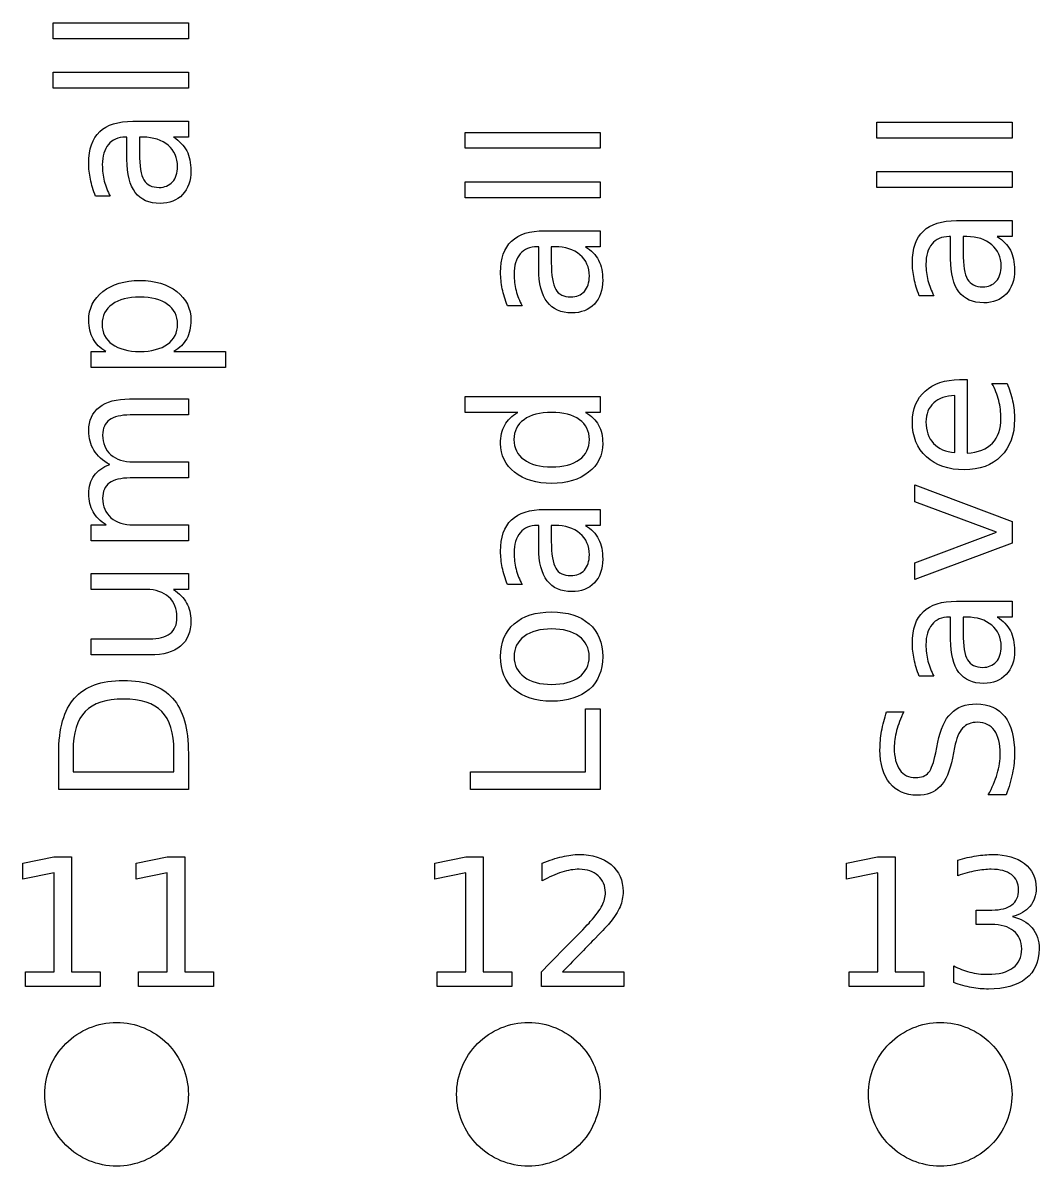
# Model space of a CAD drawing. Extents: x 30 to 245, y 40 to 174.
# Drawn here: x 163.32 to 185.26, y 104.82 to 129.49 of the extents above; entities that cross this region are included whole.
import ezdxf

# ---------------------------------------------------------------- set-up
doc = ezdxf.new("R2010")
doc.units = 0
doc.layers.add('Calque_1', color=7, linetype='CONTINUOUS')

msp = doc.modelspace()

# ---------------------------------------------------------------- linework, layer by layer
at = {"layer": 'Calque_1', "color": 7}
for points in [[(163.9725, 129.14188), (163.9725, 129.48688), (166.89, 129.48688), (166.89, 129.14188)], [(163.9725, 128.07688), (163.9725, 128.42188), (166.89, 128.42188), (166.89, 128.07688)], [(165.69189, 127.36438)], [(181.7525, 126.99688), (181.7525, 127.34188), (184.67, 127.34188), (184.67, 126.99688)], [(172.8625, 126.77938), (172.8625, 127.12438), (175.78, 127.12438), (175.78, 126.77938)], [(181.7525, 125.93188), (181.7525, 126.27688), (184.67, 126.27688), (184.67, 125.93188)], [(172.8625, 125.71438), (172.8625, 126.05938), (175.78, 126.05938), (175.78, 125.71438)], [(183.47189, 125.21938)], [(174.58189, 125.00188)], [(165.84187, 123.56938)], [(166.57498, 122.39563)], [(173.99877, 121.08125)], [(165.1931, 119.95438)], [(174.73187, 119.90563)], [(182.57, 117.47188), (182.57, 117.8375), (184.3325, 118.49375), (182.57, 119.15), (182.57, 119.51563), (184.67, 118.72813), (184.67, 118.25938)], [(174.58189, 118.98688)], [(183.47189, 117.00688)], [(164.73937, 116.71438)], [(166.06128, 115.84625)], [(173.62937, 115.81063)], [(173.92187, 115.81063)], [(172.98062, 112.94188), (172.98062, 113.32063), (175.46125, 113.32063), (175.46125, 114.68375), (175.78, 114.68375), (175.78, 112.94188)], [(181.9625, 114.62)], [(163.37125, 109.00875), (163.99, 109.00875), (163.99, 111.14438), (163.31687, 111.00938), (163.31687, 111.35438), (163.98625, 111.48938), (164.365, 111.48938), (164.365, 109.00875), (164.98375, 109.00875), (164.98375, 108.69), (163.37125, 108.69)], [(165.81625, 109.00875), (166.435, 109.00875), (166.435, 111.14438), (165.76187, 111.00938), (165.76187, 111.35438), (166.43125, 111.48938), (166.81, 111.48938), (166.81, 109.00875), (167.42875, 109.00875), (167.42875, 108.69), (165.81625, 108.69)], [(172.26125, 109.00875), (172.88, 109.00875), (172.88, 111.14438), (172.20687, 111.00938), (172.20687, 111.35438), (172.87625, 111.48938), (173.255, 111.48938), (173.255, 109.00875), (173.87375, 109.00875), (173.87375, 108.69), (172.26125, 108.69)], [(181.15125, 109.00875), (181.77, 109.00875), (181.77, 111.14438), (181.09687, 111.00938), (181.09687, 111.35438), (181.76625, 111.48938), (182.145, 111.48938), (182.145, 109.00875), (182.76375, 109.00875), (182.76375, 108.69), (181.15125, 108.69)], [(184.67812, 110.19938)], [(174.96688, 109.00875)]]:
    msp.add_lwpolyline(points, close=True, dxfattribs=at)
for points in [[(165.69187, 127.36438), (166.89, 127.36438), (166.89, 127.01938), (166.57125, 127.01938)], [(165.56437, 126.53563), (165.56437, 127.01938), (165.53067, 127.01938)], [(165.91122, 127.01938), (165.83432, 127.01938), (165.83437, 126.67625)], [(165.20439, 125.74438), (164.88564, 125.74438)], [(183.47187, 125.21938), (184.67, 125.21938), (184.67, 124.87438), (184.35125, 124.87438)], [(174.58187, 125.00188), (175.78, 125.00188), (175.78, 124.65688), (175.46125, 124.65688)], [(183.34437, 124.39063), (183.34437, 124.87438), (183.31067, 124.87438)], [(183.69122, 124.87438), (183.61432, 124.87438), (183.61437, 124.53125)], [(174.45437, 124.17313), (174.45437, 124.65688), (174.42067, 124.65688)], [(174.80122, 124.65688), (174.72432, 124.65688), (174.72437, 124.31375)], [(174.09439, 123.38188), (173.77564, 123.38188)], [(182.98439, 123.59938), (182.66564, 123.59938)], [(166.575, 122.39563), (167.68875, 122.39563), (167.68875, 122.04875), (164.79, 122.04875), (164.79, 122.39563), (165.10875, 122.39563)], [(183.53365, 121.78813), (183.53375, 121.78813)], [(183.53375, 121.78813), (183.7025, 121.78813), (183.7025, 120.20188)], [(184.23682, 121.7075), (184.56307, 121.7075)], [(173.99875, 121.08125), (172.8625, 121.08125), (172.8625, 121.42625), (175.78, 121.42625), (175.78, 121.08125), (175.465, 121.08125)], [(183.43437, 120.21313), (183.4325, 121.44313)], [(165.6225, 121.37188), (166.89, 121.37188), (166.89, 121.025), (165.63375, 121.025)], [(165.70312, 120.0125), (166.89, 120.0125), (166.89, 119.66563), (165.63375, 119.66563)], [(174.58187, 118.98688), (175.78, 118.98688), (175.78, 118.64188), (175.46125, 118.64188)], [(165.70312, 118.65313), (166.89, 118.65313), (166.89, 118.30625), (164.79, 118.30625), (164.79, 118.65313), (165.11625, 118.65313)], [(174.45437, 118.15813), (174.45437, 118.64188), (174.42067, 118.64188)], [(174.80122, 118.64188), (174.72432, 118.64188), (174.72437, 118.29875)], [(165.98062, 117.26), (164.79, 117.26), (164.79, 117.605), (166.89, 117.605), (166.89, 117.26), (166.5675, 117.26)], [(174.09439, 117.36688), (173.77564, 117.36688)], [(183.47187, 117.00688), (184.67, 117.00688), (184.67, 116.66188), (184.35125, 116.66188)], [(183.34437, 116.17813), (183.34437, 116.66188), (183.31067, 116.66188)], [(183.69122, 116.66188), (183.61432, 116.66188), (183.61437, 116.31875)], [(166.06125, 115.84625), (164.79, 115.84625), (164.79, 116.19125), (166.04812, 116.19125)], [(182.98439, 115.38688), (182.66564, 115.38688)], [(181.9625, 114.62), (182.33187, 114.62)], [(164.40187, 113.32063), (166.57875, 113.32063), (166.57875, 113.77813)], [(164.40187, 113.77813), (164.40187, 113.32063)], [(183.02189, 113.73313), (183.06879, 113.96188)], [(183.42877, 113.85125), (183.38377, 113.62063)], [(164.09062, 112.94188), (164.09062, 113.72)], [(166.89, 113.72), (166.89, 112.94188), (164.09062, 112.94188)], [(184.54629, 112.82938), (184.15629, 112.82938)], [(174.52998, 110.97185), (174.52998, 111.35435)], [(183.49687, 111.08252), (183.49687, 111.42)], [(184.2225, 110.0306), (183.89625, 110.0306), (183.89625, 110.34185), (184.2375, 110.34185)], [(183.4125, 108.77436), (183.4125, 109.14)], [(174.96687, 109.00875), (176.28875, 109.00875), (176.28875, 108.69), (174.51125, 108.69), (174.51125, 109.00875)]]:
    msp.add_lwpolyline(points, dxfattribs=at)
at = {"layer": 'Calque_1', "color": 1}
for points in [[(166.89, 106.36501)], [(175.78, 106.36501)], [(184.67, 106.36501)]]:
    msp.add_lwpolyline(points, close=True, dxfattribs=at)
at = {"layer": 'Calque_1', "color": 7}
for points in [[(164.97564, 127.13938), (165.13314, 127.28938), (165.37189, 127.36438), (165.69189, 127.36438)], [(164.73939, 126.45875), (164.73939, 126.762503), (164.81814, 126.98938), (164.97564, 127.13938)], [(165.16317, 126.86188), (165.07567, 126.758127), (165.03192, 126.611877), (165.03192, 126.42313)], [(165.53067, 127.01938), (165.371923, 127.01938), (165.249423, 126.96688), (165.16317, 126.86188)], [(166.45309, 126.845), (166.316843, 126.961253), (166.13622, 127.01938), (165.91122, 127.01938)], [(166.65559, 126.38563), (166.65559, 126.576877), (166.58809, 126.73), (166.45309, 126.845)], [(166.57125, 127.01938), (166.69875, 126.940627), (166.793123, 126.8425), (166.85437, 126.725)], [(165.83437, 126.67625), (165.83437, 126.397503), (165.866237, 126.20438), (165.92997, 126.09688)], [(166.85437, 126.725), (166.91437, 126.6075), (166.94437, 126.46375), (166.94437, 126.29375)], [(164.77689, 126.11188), (164.75189, 126.230627), (164.73939, 126.34625), (164.73939, 126.45875)], [(165.03192, 126.42313), (165.03192, 126.30313), (165.046287, 126.186253), (165.07502, 126.0725)], [(165.74437, 125.82688), (165.62437, 125.985627), (165.56437, 126.221877), (165.56437, 126.53563)], [(166.54872, 126.05563), (166.619967, 126.136877), (166.65559, 126.246877), (166.65559, 126.38563)], [(164.88564, 125.74438), (164.836907, 125.870627), (164.800657, 125.993127), (164.77689, 126.11188)], [(165.92997, 126.09688), (165.993703, 125.98938), (166.102453, 125.93563), (166.25622, 125.93563)], [(166.94437, 126.29375), (166.94437, 126.07875), (166.88437, 125.9075), (166.76437, 125.78)], [(165.07502, 126.0725), (165.103753, 125.958753), (165.146877, 125.84938), (165.20439, 125.74438)], [(166.27875, 125.59063), (166.042497, 125.59063), (165.86437, 125.66938), (165.74437, 125.82688)], [(166.25622, 125.93563), (166.37872, 125.93563), (166.47622, 125.97563), (166.54872, 126.05563)], [(166.76437, 125.78), (166.643123, 125.653753), (166.48125, 125.59063), (166.27875, 125.59063)], [(182.75564, 124.99438), (182.91314, 125.14438), (183.15189, 125.21938), (183.47189, 125.21938)], [(173.86564, 124.77688), (174.02314, 124.92688), (174.26189, 125.00188), (174.58189, 125.00188)], [(182.51939, 124.31375), (182.51939, 124.617503), (182.59814, 124.84438), (182.75564, 124.99438)], [(183.31067, 124.87438), (183.151923, 124.87438), (183.029423, 124.82188), (182.94317, 124.71688)], [(184.23309, 124.7), (184.096843, 124.816253), (183.91622, 124.87438), (183.69122, 124.87438)], [(184.35125, 124.87438), (184.47875, 124.795627), (184.573123, 124.6975), (184.63437, 124.58)], [(173.62939, 124.09625), (173.62939, 124.400003), (173.70814, 124.62688), (173.86564, 124.77688)], [(174.42067, 124.65688), (174.261923, 124.65688), (174.139423, 124.60438), (174.05317, 124.49938)], [(175.34309, 124.4825), (175.206843, 124.598753), (175.02622, 124.65688), (174.80122, 124.65688)], [(175.46125, 124.65688), (175.58875, 124.578127), (175.683123, 124.48), (175.74437, 124.3625)], [(182.94317, 124.71688), (182.85567, 124.613127), (182.81192, 124.466877), (182.81192, 124.27813)], [(184.43559, 124.24063), (184.43559, 124.431877), (184.36809, 124.585), (184.23309, 124.7)], [(174.05317, 124.49938), (173.96567, 124.395627), (173.92192, 124.249377), (173.92192, 124.06063)], [(175.54559, 124.02313), (175.54559, 124.214377), (175.47809, 124.3675), (175.34309, 124.4825)], [(175.74437, 124.3625), (175.80437, 124.245), (175.83437, 124.10125), (175.83437, 123.93125)], [(183.52437, 123.68188), (183.40437, 123.840627), (183.34437, 124.076877), (183.34437, 124.39063)], [(183.61437, 124.53125), (183.61437, 124.252503), (183.646237, 124.05938), (183.70997, 123.95188)], [(184.63437, 124.58), (184.69437, 124.4625), (184.72437, 124.31875), (184.72437, 124.14875)], [(174.63437, 123.46438), (174.51437, 123.623127), (174.45437, 123.859377), (174.45437, 124.17313)], [(174.72437, 124.31375), (174.72437, 124.035003), (174.756237, 123.84188), (174.81997, 123.73438)], [(182.55689, 123.96688), (182.53189, 124.085627), (182.51939, 124.20125), (182.51939, 124.31375)], [(182.81192, 124.27813), (182.81192, 124.15813), (182.826287, 124.041253), (182.85502, 123.9275)], [(184.32872, 123.91063), (184.399967, 123.991877), (184.43559, 124.101877), (184.43559, 124.24063)], [(184.72437, 124.14875), (184.72437, 123.93375), (184.66437, 123.7625), (184.54437, 123.635)], [(165.0431, 123.6875), (165.2456, 123.8475), (165.51185, 123.9275), (165.84185, 123.9275)], [(165.84185, 123.9275), (166.17185, 123.9275), (166.4381, 123.8475), (166.6406, 123.6875)], [(173.66689, 123.74938), (173.64189, 123.868127), (173.62939, 123.98375), (173.62939, 124.09625)], [(173.92192, 124.06063), (173.92192, 123.94063), (173.936287, 123.823753), (173.96502, 123.71)], [(175.43872, 123.69313), (175.509967, 123.774377), (175.54559, 123.884377), (175.54559, 124.02313)], [(175.83437, 123.93125), (175.83437, 123.71625), (175.77437, 123.545), (175.65437, 123.4175)], [(182.66564, 123.59938), (182.616907, 123.725627), (182.580657, 123.848127), (182.55689, 123.96688)], [(182.85502, 123.9275), (182.883753, 123.813753), (182.926877, 123.70438), (182.98439, 123.59938)], [(183.70997, 123.95188), (183.773703, 123.84438), (183.882453, 123.79063), (184.03622, 123.79063)], [(184.03622, 123.79063), (184.15872, 123.79063), (184.25622, 123.83063), (184.32872, 123.91063)], [(164.73935, 123.06688), (164.73935, 123.32188), (164.8406, 123.528753), (165.0431, 123.6875)], [(166.6406, 123.6875), (166.8431, 123.528753), (166.94435, 123.32188), (166.94435, 123.06688)], [(173.77564, 123.38188), (173.726907, 123.508127), (173.690657, 123.630627), (173.66689, 123.74938)], [(173.96502, 123.71), (173.993753, 123.596253), (174.036877, 123.48688), (174.09439, 123.38188)], [(174.81997, 123.73438), (174.883703, 123.62688), (174.992453, 123.57313), (175.14622, 123.57313)], [(175.14622, 123.57313), (175.26872, 123.57313), (175.36622, 123.61313), (175.43872, 123.69313)], [(184.05875, 123.44563), (183.822497, 123.44563), (183.64437, 123.52438), (183.52437, 123.68188)], [(184.54437, 123.635), (184.423123, 123.508753), (184.26125, 123.44563), (184.05875, 123.44563)], [(165.24562, 123.41188), (165.10062, 123.308127), (165.02812, 123.165), (165.02812, 122.9825)], [(165.84187, 123.56938), (165.588123, 123.56938), (165.389373, 123.51688), (165.24562, 123.41188)], [(166.44, 123.41188), (166.295, 123.51688), (166.095623, 123.56938), (165.84187, 123.56938)], [(166.65562, 122.9825), (166.65562, 123.165), (166.583747, 123.308127), (166.44, 123.41188)], [(175.16875, 123.22813), (174.932497, 123.22813), (174.75437, 123.30688), (174.63437, 123.46438)], [(175.65437, 123.4175), (175.533123, 123.291253), (175.37125, 123.22813), (175.16875, 123.22813)], [(164.83125, 122.66938), (164.769983, 122.780627), (164.73935, 122.913127), (164.73935, 123.06688)], [(165.02812, 122.9825), (165.02812, 122.8), (165.10062, 122.65625), (165.24562, 122.55125)], [(166.44, 122.55125), (166.583747, 122.65625), (166.65562, 122.8), (166.65562, 122.9825)], [(166.94435, 123.06688), (166.94435, 122.913127), (166.91435, 122.780627), (166.85435, 122.66938)], [(165.10875, 122.39563), (164.98375, 122.46813), (164.89125, 122.55938), (164.83125, 122.66938)], [(166.85435, 122.66938), (166.793083, 122.55938), (166.69996, 122.46813), (166.57498, 122.39563)], [(165.24562, 122.55125), (165.389373, 122.447503), (165.588123, 122.39563), (165.84187, 122.39563)], [(165.84187, 122.39563), (166.095623, 122.39563), (166.295, 122.447503), (166.44, 122.55125)], [(182.79302, 121.54063), (182.974273, 121.70563), (183.22115, 121.78813), (183.53365, 121.78813)], [(184.38307, 121.33625), (184.350603, 121.46125), (184.301853, 121.585), (184.23682, 121.7075)], [(184.56307, 121.7075), (184.615603, 121.583753), (184.655603, 121.45688), (184.68307, 121.32688)], [(182.51927, 120.87125), (182.51927, 121.15375), (182.61052, 121.376877), (182.79302, 121.54063)], [(183.4325, 121.44313), (183.243747, 121.440463), (183.09312, 121.387337), (182.98062, 121.28375)], [(164.73937, 120.6875), (164.73937, 120.906253), (164.816247, 121.075003), (164.97, 121.19375)], [(164.97, 121.19375), (165.1225, 121.312503), (165.34, 121.37188), (165.6225, 121.37188)], [(182.98062, 121.28375), (182.86812, 121.18125), (182.81187, 121.045), (182.81187, 120.875)], [(184.43187, 120.95188), (184.43187, 121.08438), (184.415603, 121.212503), (184.38307, 121.33625)], [(184.68307, 121.32688), (184.710537, 121.19688), (184.72427, 121.065003), (184.72427, 120.93125)], [(165.18562, 120.91813), (165.08812, 120.846877), (165.03937, 120.738127), (165.03937, 120.59188)], [(165.63375, 121.025), (165.432497, 121.025), (165.28312, 120.989377), (165.18562, 120.91813)], [(173.72127, 120.80563), (173.78127, 120.916877), (173.87377, 121.00875), (173.99877, 121.08125)], [(174.13562, 120.92375), (173.99062, 120.81875), (173.91812, 120.675), (173.91812, 120.4925)], [(174.73187, 121.08125), (174.478123, 121.08125), (174.279373, 121.02875), (174.13562, 120.92375)], [(175.33, 120.92375), (175.185, 121.02875), (174.985623, 121.08125), (174.73187, 121.08125)], [(175.54562, 120.4925), (175.54562, 120.675), (175.473747, 120.81875), (175.33, 120.92375)], [(175.465, 121.08125), (175.59, 121.00875), (175.683123, 120.916877), (175.74437, 120.80563)], [(184.24625, 120.41563), (184.369997, 120.544377), (184.43187, 120.723127), (184.43187, 120.95188)], [(184.72427, 120.93125), (184.72427, 120.59625), (184.62677, 120.330627), (184.43177, 120.13438)], [(164.85, 120.26375), (164.776247, 120.38375), (164.73937, 120.525), (164.73937, 120.6875)], [(173.62937, 120.40813), (173.62937, 120.56313), (173.660003, 120.69563), (173.72127, 120.80563)], [(175.74437, 120.80563), (175.80437, 120.69563), (175.83437, 120.56313), (175.83437, 120.40813)], [(182.82302, 120.11938), (182.62052, 120.305627), (182.51927, 120.55625), (182.51927, 120.87125)], [(182.81187, 120.875), (182.81187, 120.6825), (182.866247, 120.528127), (182.975, 120.41188)], [(165.03937, 120.59188), (165.03937, 120.413127), (165.098747, 120.271877), (165.2175, 120.16813)], [(173.93312, 119.7875), (173.73062, 119.9475), (173.62937, 120.154377), (173.62937, 120.40813)], [(173.91812, 120.4925), (173.91812, 120.31), (173.99062, 120.16625), (174.13562, 120.06125)], [(175.33, 120.06125), (175.473747, 120.16625), (175.54562, 120.31), (175.54562, 120.4925)], [(175.83437, 120.40813), (175.83437, 120.154377), (175.73312, 119.9475), (175.53062, 119.7875)], [(182.975, 120.41188), (183.083747, 120.29688), (183.23687, 120.23063), (183.43437, 120.21313)], [(183.7025, 120.20188), (183.94, 120.21688), (184.12125, 120.28813), (184.24625, 120.41563)], [(165.19312, 119.95438), (165.03812, 120.040627), (164.923747, 120.14375), (164.85, 120.26375)], [(165.2175, 120.16813), (165.336247, 120.064377), (165.49812, 120.0125), (165.70312, 120.0125)], [(164.8556, 119.71625), (164.9331, 119.82375), (165.0456, 119.903127), (165.1931, 119.95438)], [(174.13562, 120.06125), (174.279373, 119.957503), (174.478123, 119.90563), (174.73187, 119.90563)], [(174.73187, 119.90563), (174.985623, 119.90563), (175.185, 119.957503), (175.33, 120.06125)], [(183.64052, 119.84188), (183.296773, 119.84188), (183.024273, 119.93438), (182.82302, 120.11938)], [(184.43177, 120.13438), (184.23677, 119.93938), (183.97302, 119.84188), (183.64052, 119.84188)], [(164.73935, 119.32813), (164.73935, 119.48063), (164.7781, 119.610003), (164.8556, 119.71625)], [(165.63375, 119.66563), (165.43125, 119.66563), (165.281873, 119.630003), (165.18562, 119.55875)], [(174.73187, 119.54938), (174.40187, 119.54938), (174.13562, 119.628753), (173.93312, 119.7875)], [(175.53062, 119.7875), (175.32812, 119.628753), (175.06187, 119.54938), (174.73187, 119.54938)], [(165.18562, 119.55875), (165.08812, 119.487503), (165.03937, 119.377503), (165.03937, 119.22875)], [(164.83125, 118.93625), (164.769983, 119.04625), (164.73935, 119.176877), (164.73935, 119.32813)], [(165.03937, 119.22875), (165.03937, 119.052503), (165.09937, 118.912503), (165.21937, 118.80875)], [(165.11625, 118.65313), (164.987497, 118.731877), (164.892497, 118.82625), (164.83125, 118.93625)], [(173.86564, 118.76188), (174.02314, 118.91188), (174.26189, 118.98688), (174.58189, 118.98688)], [(165.21937, 118.80875), (165.338123, 118.705003), (165.499373, 118.65313), (165.70312, 118.65313)], [(173.62939, 118.08125), (173.62939, 118.385003), (173.70814, 118.61188), (173.86564, 118.76188)], [(174.05317, 118.48438), (173.96567, 118.380627), (173.92192, 118.234377), (173.92192, 118.04563)], [(174.42067, 118.64188), (174.261923, 118.64188), (174.139423, 118.58938), (174.05317, 118.48438)], [(175.34309, 118.4675), (175.206843, 118.583753), (175.02622, 118.64188), (174.80122, 118.64188)], [(175.54559, 118.00813), (175.54559, 118.199377), (175.47809, 118.3525), (175.34309, 118.4675)], [(175.46125, 118.64188), (175.58875, 118.563127), (175.683123, 118.465), (175.74437, 118.3475)], [(174.72437, 118.29875), (174.72437, 118.020003), (174.756237, 117.82688), (174.81997, 117.71938)], [(175.74437, 118.3475), (175.80437, 118.23), (175.83437, 118.08625), (175.83437, 117.91625)], [(173.66689, 117.73438), (173.64189, 117.853127), (173.62939, 117.96875), (173.62939, 118.08125)], [(173.92192, 118.04563), (173.92192, 117.92563), (173.936287, 117.808753), (173.96502, 117.695)], [(174.63437, 117.44938), (174.51437, 117.608127), (174.45437, 117.844377), (174.45437, 118.15813)], [(175.43872, 117.67813), (175.509967, 117.759377), (175.54559, 117.869377), (175.54559, 118.00813)], [(173.77564, 117.36688), (173.726907, 117.493127), (173.690657, 117.615627), (173.66689, 117.73438)], [(173.96502, 117.695), (173.993753, 117.581253), (174.036877, 117.47188), (174.09439, 117.36688)], [(174.81997, 117.71938), (174.883703, 117.61188), (174.992453, 117.55813), (175.14622, 117.55813)], [(175.83437, 117.91625), (175.83437, 117.70125), (175.77437, 117.53), (175.65437, 117.4025)], [(175.16875, 117.21313), (174.932497, 117.21313), (174.75437, 117.29188), (174.63437, 117.44938)], [(175.14622, 117.55813), (175.26872, 117.55813), (175.36622, 117.59813), (175.43872, 117.67813)], [(166.46625, 117.09688), (166.347497, 117.205627), (166.18562, 117.26), (165.98062, 117.26)], [(166.5675, 117.26), (166.695, 117.176253), (166.79, 117.078753), (166.8525, 116.9675)], [(175.65437, 117.4025), (175.533123, 117.276253), (175.37125, 117.21313), (175.16875, 117.21313)], [(166.64437, 116.65625), (166.64437, 116.842503), (166.584997, 116.98938), (166.46625, 117.09688)], [(166.8525, 116.9675), (166.913767, 116.8575), (166.9444, 116.729377), (166.9444, 116.58313)], [(182.75564, 116.78188), (182.91314, 116.93188), (183.15189, 117.00688), (183.47189, 117.00688)], [(173.92187, 116.5175), (174.11687, 116.688753), (174.38687, 116.77438), (174.73187, 116.77438)], [(174.73187, 116.77438), (175.075623, 116.77438), (175.345623, 116.688753), (175.54187, 116.5175)], [(182.51939, 116.10125), (182.51939, 116.405003), (182.59814, 116.63188), (182.75564, 116.78188)], [(166.49625, 116.3075), (166.594997, 116.385), (166.64437, 116.50125), (166.64437, 116.65625)], [(166.9444, 116.58313), (166.9444, 116.341877), (166.8694, 116.15875), (166.7194, 116.03375)], [(173.62937, 115.81063), (173.62937, 116.11063), (173.72687, 116.346253), (173.92187, 116.5175)], [(175.54187, 116.5175), (175.73687, 116.346253), (175.83437, 116.11063), (175.83437, 115.81063)], [(182.94317, 116.50438), (182.85567, 116.400627), (182.81192, 116.254377), (182.81192, 116.06563)], [(183.31067, 116.66188), (183.151923, 116.66188), (183.029423, 116.60938), (182.94317, 116.50438)], [(184.23309, 116.4875), (184.096843, 116.603753), (183.91622, 116.66188), (183.69122, 116.66188)], [(184.43559, 116.02813), (184.43559, 116.219377), (184.36809, 116.3725), (184.23309, 116.4875)], [(184.35125, 116.66188), (184.47875, 116.583127), (184.573123, 116.485), (184.63437, 116.3675)], [(166.04812, 116.19125), (166.246873, 116.19125), (166.39625, 116.23), (166.49625, 116.3075)], [(174.14125, 116.2475), (173.994997, 116.14), (173.92187, 115.994377), (173.92187, 115.81063)], [(174.73187, 116.40875), (174.483123, 116.40875), (174.28625, 116.355), (174.14125, 116.2475)], [(175.32437, 116.2475), (175.17937, 116.355), (174.98187, 116.40875), (174.73187, 116.40875)], [(175.54187, 115.81063), (175.54187, 115.994377), (175.46937, 116.14), (175.32437, 116.2475)], [(183.61437, 116.31875), (183.61437, 116.040003), (183.646237, 115.84688), (183.70997, 115.73938)], [(184.63437, 116.3675), (184.69437, 116.25), (184.72437, 116.10625), (184.72437, 115.93625)], [(166.7194, 116.03375), (166.5694, 115.90875), (166.350027, 115.84625), (166.06128, 115.84625)], [(182.55689, 115.75438), (182.53189, 115.873127), (182.51939, 115.98875), (182.51939, 116.10125)], [(182.81192, 116.06563), (182.81192, 115.94563), (182.826287, 115.828753), (182.85502, 115.715)], [(183.52437, 115.46938), (183.40437, 115.628127), (183.34437, 115.864377), (183.34437, 116.17813)], [(184.32872, 115.69813), (184.399967, 115.779377), (184.43559, 115.889377), (184.43559, 116.02813)], [(173.92187, 115.10188), (173.72687, 115.273127), (173.62937, 115.509377), (173.62937, 115.81063)], [(173.92187, 115.81063), (173.92187, 115.62563), (173.99437, 115.47938), (174.13937, 115.37188)], [(175.32625, 115.37), (175.469997, 115.4775), (175.54187, 115.624377), (175.54187, 115.81063)], [(175.83437, 115.81063), (175.83437, 115.509377), (175.73687, 115.273127), (175.54187, 115.10188)], [(182.66564, 115.38688), (182.616907, 115.513127), (182.580657, 115.635627), (182.55689, 115.75438)], [(182.85502, 115.715), (182.883753, 115.601253), (182.926877, 115.49188), (182.98439, 115.38688)], [(183.70997, 115.73938), (183.773703, 115.63188), (183.882453, 115.57813), (184.03622, 115.57813)], [(184.72437, 115.93625), (184.72437, 115.72125), (184.66437, 115.55), (184.54437, 115.4225)], [(184.05875, 115.23313), (183.822497, 115.23313), (183.64437, 115.31188), (183.52437, 115.46938)], [(184.03622, 115.57813), (184.15872, 115.57813), (184.25622, 115.61813), (184.32872, 115.69813)], [(164.43, 114.91438), (164.655, 115.168127), (165.0075, 115.295), (165.4875, 115.295)], [(165.4875, 115.295), (165.97, 115.295), (166.324373, 115.1675), (166.55062, 114.9125)], [(174.13937, 115.37188), (174.283123, 115.26438), (174.480623, 115.21063), (174.73187, 115.21063)], [(174.73187, 115.21063), (174.983123, 115.21063), (175.18125, 115.263753), (175.32625, 115.37)], [(184.54437, 115.4225), (184.423123, 115.296253), (184.26125, 115.23313), (184.05875, 115.23313)], [(174.73187, 114.84688), (174.38687, 114.84688), (174.11687, 114.93188), (173.92187, 115.10188)], [(175.54187, 115.10188), (175.345623, 114.93188), (175.075623, 114.84688), (174.73187, 114.84688)], [(164.09062, 113.72), (164.09062, 114.2625), (164.203747, 114.660627), (164.43, 114.91438)], [(165.4875, 114.89563), (165.1125, 114.89563), (164.838123, 114.80563), (164.66437, 114.62563)], [(166.31625, 114.62563), (166.14125, 114.80563), (165.865, 114.89563), (165.4875, 114.89563)], [(166.55062, 114.9125), (166.776873, 114.6575), (166.89, 114.26), (166.89, 113.72)], [(183.35379, 114.58625), (183.48879, 114.72125), (183.67004, 114.78875), (183.89754, 114.78875)], [(183.89754, 114.78875), (184.168787, 114.78875), (184.37441, 114.6975), (184.51441, 114.515)], [(164.66437, 114.62563), (164.48937, 114.446877), (164.40187, 114.164377), (164.40187, 113.77813)], [(166.57875, 113.77813), (166.57875, 114.164377), (166.49125, 114.446877), (166.31625, 114.62563)], [(181.85562, 114.20188), (181.879353, 114.338127), (181.91498, 114.4775), (181.9625, 114.62)], [(182.33187, 114.62), (182.263123, 114.476253), (182.211873, 114.34063), (182.17812, 114.21313)], [(183.06879, 113.96188), (183.122523, 114.24438), (183.217523, 114.452503), (183.35379, 114.58625)], [(184.51441, 114.515), (184.65441, 114.333753), (184.72441, 114.067503), (184.72441, 113.71625)], [(183.60314, 114.26563), (183.52564, 114.181877), (183.467517, 114.04375), (183.42877, 113.85125)], [(183.92564, 114.39313), (183.78814, 114.39313), (183.68064, 114.35063), (183.60314, 114.26563)], [(184.28939, 114.21688), (184.20439, 114.33438), (184.08314, 114.39313), (183.92564, 114.39313)], [(181.82002, 113.80063), (181.82002, 113.931877), (181.831887, 114.065627), (181.85562, 114.20188)], [(182.17812, 114.21313), (182.144387, 114.08563), (182.12752, 113.962503), (182.12752, 113.84375)], [(184.41689, 113.71625), (184.41689, 113.932503), (184.37439, 114.09938), (184.28939, 114.21688)], [(182.03377, 113.07875), (181.89127, 113.25375), (181.82002, 113.494377), (181.82002, 113.80063)], [(182.12752, 113.84375), (182.12752, 113.637503), (182.16752, 113.47813), (182.24752, 113.36563)], [(182.87002, 113.30938), (182.932487, 113.38438), (182.98311, 113.52563), (183.02189, 113.73313)], [(183.38377, 113.62063), (183.327503, 113.33813), (183.239377, 113.133753), (183.11939, 113.0075)], [(184.35129, 113.28125), (184.395023, 113.42875), (184.41689, 113.57375), (184.41689, 113.71625)], [(184.72441, 113.71625), (184.72441, 113.58375), (184.70941, 113.4425), (184.67941, 113.2925)], [(182.24752, 113.36563), (182.32752, 113.254377), (182.44127, 113.19875), (182.58877, 113.19875)], [(182.58877, 113.19875), (182.712517, 113.19875), (182.806267, 113.235627), (182.87002, 113.30938)], [(184.15629, 112.82938), (184.242537, 112.983127), (184.307537, 113.13375), (184.35129, 113.28125)], [(184.67941, 113.2925), (184.64941, 113.143753), (184.605037, 112.98938), (184.54629, 112.82938)], [(182.61877, 112.81813), (182.37127, 112.81813), (182.17627, 112.905003), (182.03377, 113.07875)], [(183.11939, 113.0075), (182.99939, 112.881253), (182.832517, 112.81813), (182.61877, 112.81813)], [(174.95748, 111.4931), (175.08998, 111.524367), (175.21123, 111.54), (175.32123, 111.54)], [(175.32123, 111.54), (175.61123, 111.54), (175.84248, 111.4675), (176.01498, 111.3225)], [(183.9, 111.51), (184.026247, 111.53), (184.144997, 111.54), (184.25625, 111.54)], [(184.25625, 111.54), (184.54375, 111.54), (184.77125, 111.474377), (184.93875, 111.34313)], [(174.52998, 111.35435), (174.68248, 111.415617), (174.82498, 111.461867), (174.95748, 111.4931)], [(176.01498, 111.3225), (176.18748, 111.1775), (176.27373, 110.98375), (176.27373, 110.74125)], [(183.49687, 111.42), (183.640623, 111.46), (183.775, 111.49), (183.9, 111.51)], [(184.93875, 111.34313), (185.10625, 111.21313), (185.19, 111.03688), (185.19, 110.81438)], [(174.95185, 111.15935), (174.820603, 111.118083), (174.67998, 111.055583), (174.52998, 110.97185)], [(175.32873, 111.22125), (175.209977, 111.22125), (175.08435, 111.200617), (174.95185, 111.15935)], [(175.7356, 111.08063), (175.631853, 111.174377), (175.49623, 111.22125), (175.32873, 111.22125)], [(175.8931, 110.71688), (175.8931, 110.865627), (175.8406, 110.986877), (175.7356, 111.08063)], [(183.88875, 111.18752), (183.769997, 111.165053), (183.63937, 111.130053), (183.49687, 111.08252)], [(184.2225, 111.22122), (184.118747, 111.22122), (184.007497, 111.209987), (183.88875, 111.18752)], [(184.65937, 111.10497), (184.558123, 111.18247), (184.4125, 111.22122), (184.2225, 111.22122)], [(184.81312, 110.77497), (184.81312, 110.918723), (184.76187, 111.028723), (184.65937, 111.10497)], [(185.19, 110.81438), (185.19, 110.65938), (185.145623, 110.52813), (185.05687, 110.42063)], [(175.82, 110.4375), (175.868733, 110.5325), (175.8931, 110.625627), (175.8931, 110.71688)], [(176.27373, 110.74125), (176.27373, 110.62625), (176.251863, 110.516877), (176.20813, 110.41313)], [(184.665, 110.45247), (184.763747, 110.52747), (184.81312, 110.63497), (184.81312, 110.77497)], [(175.56687, 110.0925), (175.688123, 110.228753), (175.7725, 110.343753), (175.82, 110.4375)], [(176.20813, 110.41313), (176.165663, 110.31063), (176.08754, 110.18938), (175.97376, 110.04938)], [(184.2375, 110.34185), (184.423747, 110.34185), (184.566247, 110.378723), (184.665, 110.45247)], [(185.05687, 110.42063), (184.968123, 110.314377), (184.841873, 110.240627), (184.67812, 110.19938)], [(175.09812, 109.60688), (175.346873, 109.858127), (175.503123, 110.02), (175.56687, 110.0925)], [(175.97376, 110.04938), (175.942493, 110.013113), (175.843117, 109.908113), (175.67563, 109.73438)], [(184.67812, 110.19938), (184.859373, 110.160647), (185.000623, 110.08002), (185.10187, 109.9575)], [(184.70437, 109.88997), (184.58937, 109.983723), (184.428747, 110.0306), (184.2225, 110.0306)], [(184.87875, 109.50372), (184.87875, 109.66872), (184.820623, 109.79747), (184.70437, 109.88997)], [(185.10187, 109.9575), (185.20437, 109.835), (185.25562, 109.68375), (185.25562, 109.50375)], [(174.51125, 109.00875), (174.654997, 109.157503), (174.85062, 109.35688), (175.09812, 109.60688)], [(175.67563, 109.73438), (175.50813, 109.56188), (175.27188, 109.320003), (174.96688, 109.00875)], [(184.69125, 109.09497), (184.81625, 109.188723), (184.87875, 109.324973), (184.87875, 109.50372)], [(185.25562, 109.50375), (185.25562, 109.227503), (185.16062, 109.013753), (184.97062, 108.8625)], [(183.4125, 109.14), (183.5175, 109.078733), (183.6325, 109.032483), (183.7575, 109.00125)], [(184.14937, 108.95435), (184.38687, 108.95435), (184.567497, 109.001223), (184.69125, 109.09497)], [(183.7575, 109.00125), (183.8825, 108.969983), (184.013123, 108.95435), (184.14937, 108.95435)], [(184.97062, 108.8625), (184.78062, 108.711253), (184.51062, 108.63563), (184.16062, 108.63563)], [(183.79687, 108.67123), (183.673123, 108.693763), (183.545, 108.72814), (183.4125, 108.77436)], [(184.16062, 108.63563), (184.04312, 108.63563), (183.92187, 108.647497), (183.79687, 108.67123)]]:
    msp.add_open_spline(points, degree=3, dxfattribs=at)
at = {"layer": 'Calque_1', "color": 1}
for points in [[(164.243984, 107.461026), (164.534666, 107.751707), (164.928914, 107.91501), (165.34, 107.91501)], [(165.34, 107.91501), (165.751086, 107.91501), (166.145334, 107.751707), (166.436016, 107.461026)], [(173.133984, 107.461026), (173.424666, 107.751707), (173.818914, 107.91501), (174.23, 107.91501)], [(174.23, 107.91501), (174.641086, 107.91501), (175.035334, 107.751707), (175.326016, 107.461026)], [(182.023984, 107.461026), (182.314666, 107.751707), (182.708914, 107.91501), (183.12, 107.91501)], [(183.12, 107.91501), (183.531086, 107.91501), (183.925334, 107.751707), (184.216016, 107.461026)], [(163.79, 106.36501), (163.79, 106.776096), (163.953303, 107.170344), (164.243984, 107.461026)], [(166.436016, 107.461026), (166.726697, 107.170344), (166.89, 106.776096), (166.89, 106.36501)], [(172.68, 106.36501), (172.68, 106.776096), (172.843303, 107.170344), (173.133984, 107.461026)], [(175.326016, 107.461026), (175.616697, 107.170344), (175.78, 106.776096), (175.78, 106.36501)], [(181.57, 106.36501), (181.57, 106.776096), (181.733303, 107.170344), (182.023984, 107.461026)], [(184.216016, 107.461026), (184.506697, 107.170344), (184.67, 106.776096), (184.67, 106.36501)], [(164.243984, 105.268994), (163.953303, 105.559676), (163.79, 105.953924), (163.79, 106.36501)], [(166.89, 106.36501), (166.89, 105.953924), (166.726697, 105.559676), (166.436016, 105.268994)], [(173.133984, 105.268994), (172.843303, 105.559676), (172.68, 105.953924), (172.68, 106.36501)], [(175.78, 106.36501), (175.78, 105.953924), (175.616697, 105.559676), (175.326016, 105.268994)], [(182.023984, 105.268994), (181.733303, 105.559676), (181.57, 105.953924), (181.57, 106.36501)], [(184.67, 106.36501), (184.67, 105.953924), (184.506697, 105.559676), (184.216016, 105.268994)], [(165.34, 104.81501), (164.928914, 104.81501), (164.534666, 104.978313), (164.243984, 105.268994)], [(166.436016, 105.268994), (166.145334, 104.978313), (165.751086, 104.81501), (165.34, 104.81501)], [(174.23, 104.81501), (173.818914, 104.81501), (173.424666, 104.978313), (173.133984, 105.268994)], [(175.326016, 105.268994), (175.035334, 104.978313), (174.641086, 104.81501), (174.23, 104.81501)], [(183.12, 104.81501), (182.708914, 104.81501), (182.314666, 104.978313), (182.023984, 105.268994)], [(184.216016, 105.268994), (183.925334, 104.978313), (183.531086, 104.81501), (183.12, 104.81501)]]:
    msp.add_open_spline(points, degree=3, dxfattribs=at)

doc.saveas('drawing.dxf')
